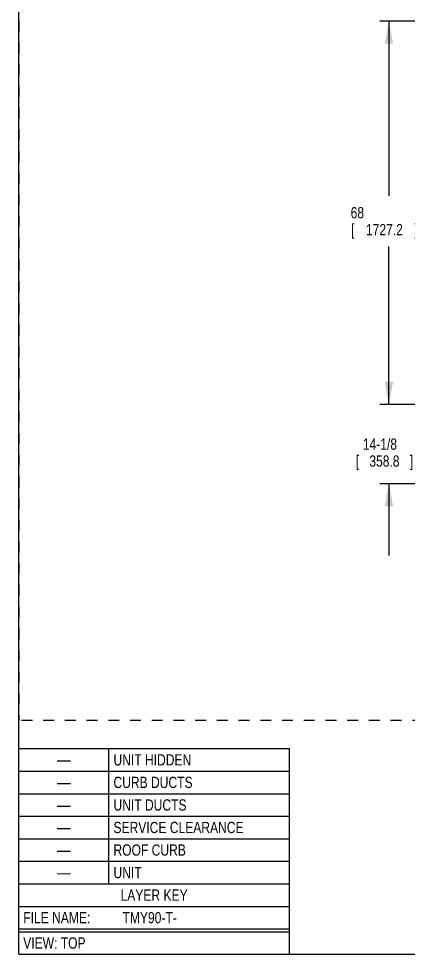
# Model space of a CAD drawing. Extents: x 0 to 350, y 0 to 250.
# Drawn here: x 0 to 69.1, y 0 to 166 of the extents above; entities that cross this region are included whole.
import ezdxf
from ezdxf.enums import TextEntityAlignment as Align

# ---------------------------------------------------------------- set-up
doc = ezdxf.new("R2010")
doc.units = 0
doc.header["$LTSCALE"] = 19.25
doc.linetypes.add('DASHED', pattern=[0.2, 0.1, -0.1])
doc.linetypes.add('HIDDEN', pattern=[0.2, 0.1, -0.1])
doc.layers.get('0').update_dxf_attribs({"linetype": 'CONTINUOUS'})
for name, color, linetype in [('NOTES', 1, 'CONTINUOUS'), ('SERVCLEAR', 1, 'CONTINUOUS'), ('SERVCLRDIM', 1, 'CONTINUOUS'), ('UNIT-DIM', 7, 'CONTINUOUS')]:
    doc.layers.add(name, color=color, linetype=linetype)
doc.styles.get("Standard").update_dxf_attribs({"font": 'txt', "width": 0.8})
doc.styles.add('TEXTSTYLE_2', font='txt', dxfattribs={"width": 8})
doc.dimstyles.get("Standard").update_dxf_attribs({"dimtxt": 0.18, "dimasz": 0.18, "dimexe": 0.18, "dimexo": 0.0625, "dimgap": 0.09, "dimtad": 0, "dimtih": 1, "dimtoh": 1, "dimzin": 0, "dimcen": 0.09, "dimazin": 3, "dimtfac": 1, "dimtofl": 0, "dimtmove": 0, "dimatfit": 3})

# ---------------------------------------------------------------- blocks, each defined once
blk = doc.blocks.new('_FILLED')
at = {"color": 0, "linetype": 'ByBlock'}
blk.add_solid([(0, 0), (-1, 0.1875), (-1, -0.1875)], dxfattribs=at)
blk = doc.blocks.new('*D7')
at = {"layer": 'UNIT-DIM', "color": 7, "linetype": 'CONTINUOUS'}
for p, q in [((94.98, 165.58), (64.05, 165.58)), ((65.64, 165.58), (65.64, 134.58)), ((65.64, 97.58), (65.64, 125.58)), ((94.41, 97.58), (64.05, 97.58))]:
    blk.add_line(p, q, dxfattribs=at)
at = {"layer": 'UNIT-DIM', "color": 7, "linetype": 'CONTINUOUS', "xscale": 4, "yscale": 4, "zscale": 4}
for p, rotation in [((65.64, 165.58), 90), ((65.64, 97.58), 270)]:
    blk.add_blockref('_FILLED', p, dxfattribs=dict(at, rotation=rotation))
at = {"layer": 'UNIT-DIM', "color": 7, "linetype": 'CONTINUOUS', "width": 0.8}
for s, p in [('68', (60.04, 130.58)), ('[', (59.24, 127.58)), ('1727.2', (64.84, 127.58)), (']', (70.44, 127.58))]:
    blk.add_text(s, height=2, dxfattribs=at).set_placement(p, align=Align.CENTER)
blk = doc.blocks.new('*D8')
at = {"layer": 'UNIT-DIM', "color": 7, "linetype": 'CONTINUOUS'}
for p, q in [((65.64, 97.58), (65.64, 110.28)), ((94.41, 97.58), (64.05, 97.58)), ((109.29, 83.46), (64.05, 83.46)), ((65.64, 83.46), (65.64, 70.76))]:
    blk.add_line(p, q, dxfattribs=at)
at = {"layer": 'UNIT-DIM', "color": 7, "linetype": 'CONTINUOUS', "xscale": 4, "yscale": 4, "zscale": 4}
for p, rotation in [((65.64, 97.58), 270), ((65.64, 83.46), 90)]:
    blk.add_blockref('_FILLED', p, dxfattribs=dict(at, rotation=rotation))
at = {"layer": 'UNIT-DIM', "color": 7, "linetype": 'CONTINUOUS', "width": 0.8}
for s, p in [('14-1/8', (64.04, 89.52)), ('[', (60.04, 86.52)), ('358.8', (64.84, 86.52)), (']', (69.64, 86.52))]:
    blk.add_text(s, height=2, dxfattribs=at).set_placement(p, align=Align.CENTER)
blk = doc.blocks.new('*D11')
at = {"layer": 'SERVCLRDIM', "color": 1, "linetype": 'CONTINUOUS'}
for p, q in [((96, 195.76), (96, 198.35)), ((0, 196.76), (23.6, 196.76)), ((96, 196.76), (72.4, 196.76)), ((96, 166.72), (96, 195.76))]:
    blk.add_line(p, q, dxfattribs=at)
at = {"layer": 'SERVCLRDIM', "color": 1, "linetype": 'CONTINUOUS', "xscale": 4, "yscale": 4, "zscale": 4, "rotation": 180}
blk.add_blockref('_FILLED', (0, 196.76), dxfattribs=at)
at = {"layer": 'SERVCLRDIM', "color": 1, "linetype": 'CONTINUOUS', "xscale": 4, "yscale": 4, "zscale": 4}
blk.add_blockref('_FILLED', (96, 196.76), dxfattribs=at)
at = {"layer": 'SERVCLRDIM', "color": 1, "linetype": 'CONTINUOUS', "width": 0.8}
for s, p in [('18-96 DEPENDING ON OPTIONS, ', (48, 195.76)), ('SEE PRODUCT DATA FOR DETAILS', (48, 192.76))]:
    blk.add_text(s, height=2, dxfattribs=at).set_placement(p, align=Align.CENTER)

msp = doc.modelspace()

# ---------------------------------------------------------------- linework, layer by layer
at = {"color": 7, "linetype": 'CONTINUOUS'}
for q in [(0, 250), (350, 0)]:
    msp.add_line((0, 0), q, dxfattribs=at)
at = {"layer": 'NOTES', "color": 1, "linetype": 'CONTINUOUS'}
for p, q in [((0, 0), (0, 36.5)), ((0, 36.5), (48, 36.5)), ((16, 12.5), (16, 36.5)), ((48, 0), (48, 36.5)), ((0, 32.5), (48, 32.5)), ((0, 28.5), (48, 28.5)), ((0, 24.5), (48, 24.5)), ((0, 20.5), (48, 20.5)), ((0, 16.5), (48, 16.5)), ((0, 12.5), (48, 12.5)), ((0, 8.5), (48, 8.5)), ((0, 4.5), (48, 4.5)), ((0, 4), (48, 4)), ((0, 0), (48, 0))]:
    msp.add_line(p, q, dxfattribs=at)
at = {"layer": 'SERVCLEAR', "color": 1, "linetype": 'DASHED'}
for p in [(0, 211.83), (314.27, 41.455)]:
    msp.add_line(p, (0, 41.455), dxfattribs=at)

# ---------------------------------------------------------------- texts
at = {"layer": 'NOTES', "color": 1, "linetype": 'CONTINUOUS', "width": 0.8}
for s, p in [('UNIT HIDDEN', (16.8, 33.5)), ('CURB DUCTS', (16.8, 29.5)), ('UNIT DUCTS', (16.8, 25.5)), ('SERVICE CLEARANCE', (16.8, 21.5)), ('ROOF CURB', (16.8, 17.5)), ('UNIT', (16.8, 13.5)), ('FILE NAME: ', (0.8, 5.5)), ('TMY90-T-', (18.4, 5.5)), ('VIEW: TOP', (0.8, 1))]:
    msp.add_text(s, height=2, dxfattribs=at).set_placement(p)
at = {"layer": 'NOTES', "color": 8, "linetype": 'HIDDEN', "style": 'TEXTSTYLE_2', "width": 3.666667}
msp.add_text('-', height=2, dxfattribs=at).set_placement((8, 33.5), align=Align.CENTER)
at = {"layer": 'NOTES', "color": 5, "linetype": 'CONTINUOUS', "style": 'TEXTSTYLE_2', "width": 3.666667}
msp.add_text('-', height=2, dxfattribs=at).set_placement((8, 29.5), align=Align.CENTER)
at = {"layer": 'NOTES', "color": 2, "linetype": 'CONTINUOUS', "style": 'TEXTSTYLE_2', "width": 3.666667}
msp.add_text('-', height=2, dxfattribs=at).set_placement((8, 25.5), align=Align.CENTER)
at = {"layer": 'NOTES', "color": 1, "linetype": 'CONTINUOUS', "style": 'TEXTSTYLE_2', "width": 3.666667}
msp.add_text('-', height=2, dxfattribs=at).set_placement((8, 21.5), align=Align.CENTER)
at = {"layer": 'NOTES', "color": 6, "linetype": 'CONTINUOUS', "style": 'TEXTSTYLE_2', "width": 3.666667}
msp.add_text('-', height=2, dxfattribs=at).set_placement((8, 17.5), align=Align.CENTER)
at = {"layer": 'NOTES', "color": 7, "linetype": 'CONTINUOUS', "style": 'TEXTSTYLE_2', "width": 3.666667}
msp.add_text('-', height=2, dxfattribs=at).set_placement((8, 13.5), align=Align.CENTER)
at = {"layer": 'NOTES', "color": 1, "linetype": 'CONTINUOUS', "width": 0.8}
msp.add_text('LAYER KEY', height=2, dxfattribs=at).set_placement((24, 9.5), align=Align.CENTER)

# ---------------------------------------------------------------- dimensions: what is measured, and where the dimension line sits
at = {"layer": 'SERVCLRDIM', "color": 1, "linetype": 'CONTINUOUS'}
dim = msp.add_linear_dim(base=(0, 196.758), p1=(96, 165.136), p2=(0, 211.83), angle=180, dimstyle='Standard', dxfattribs=at)
dim.commit()
dim.dimension.update_dxf_attribs({"geometry": '*D11', "text_midpoint": (48, 195.258), "dimtype": 128})
at = {"layer": 'UNIT-DIM', "color": 7, "linetype": 'CONTINUOUS'}
for base, p1, p2, picture, middle in [((65.641, 165.58), (96, 97.58), (96.569, 165.58), '*D7', (64.841, 130.08)), ((65.6406, 97.5802), (110.8764, 83.4555), (96, 97.5802), '*D8', (64.8406, 89.0178))]:
    dim = msp.add_linear_dim(base=base, p1=p1, p2=p2, angle=90, dimstyle='Standard', dxfattribs=at)
    dim.commit()
    dim.dimension.update_dxf_attribs({"geometry": picture, "text_midpoint": middle, "dimtype": 128})

doc.saveas('drawing.dxf')
